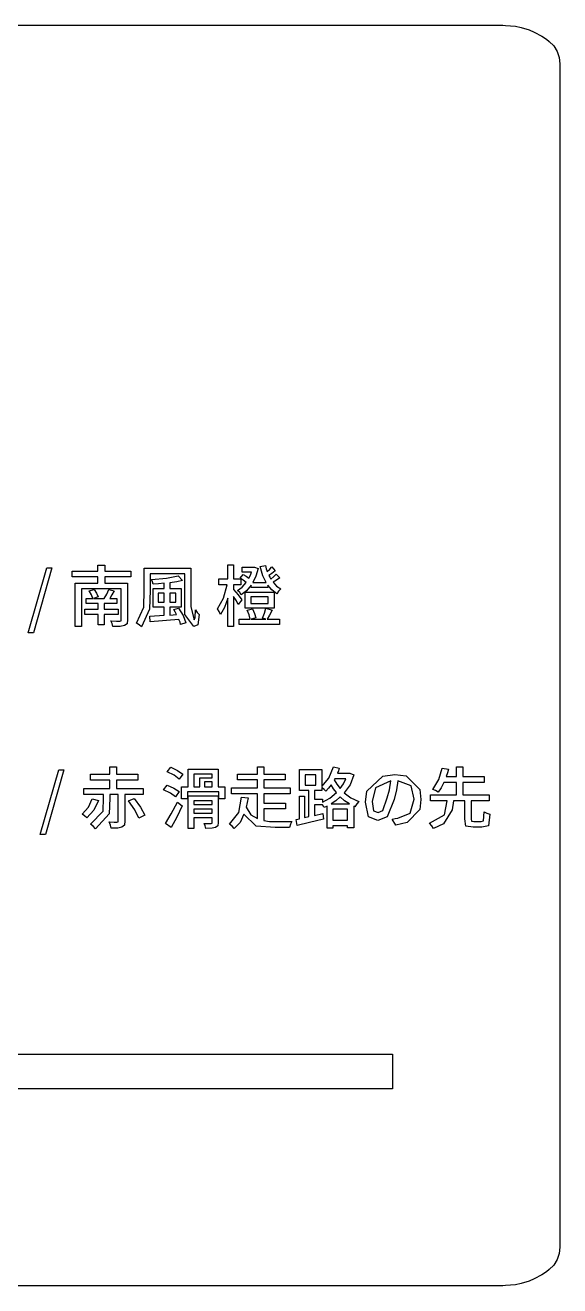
# Model space of a CAD drawing. Header units: millimetres. Extents: x 3 to 53.8, y 3 to 46.7.
# Drawn here: x 35.25 to 53.8, y 3 to 46.74 of the extents above; entities that cross this region are included whole.
import ezdxf

# ---------------------------------------------------------------- set-up
doc = ezdxf.new("R2010")
doc.units = ezdxf.units.MM
doc.layers.add('CUT', color=1, linetype='Continuous')
doc.layers.add('ENGRAVE_DARK', color=7, linetype='Continuous')

msp = doc.modelspace()

# ---------------------------------------------------------------- linework, layer by layer
at = {"layer": 'CUT'}
msp.add_lwpolyline([(5.549, 46.744), (51.823, 46.744), (51.921, 46.739), (52.262, 46.705), (52.454, 46.667), (52.735, 46.582), (52.916, 46.507), (53.174, 46.369), (53.337, 46.26), (53.434, 46.18), (53.588, 46.023), (53.704, 45.835), (53.776, 45.626), (53.8, 45.407), (53.8, 4.337), (53.776, 4.117), (53.704, 3.909), (53.588, 3.721), (53.434, 3.564), (53.337, 3.484), (53.174, 3.375), (52.916, 3.237), (52.735, 3.162), (52.454, 3.077), (52.262, 3.038), (51.921, 3.005), (51.823, 3), (10.221, 3)], dxfattribs=at)
at = {"layer": 'ENGRAVE_DARK'}
for points in [[(38.529, 26.068), (38.576, 26.074), (38.582, 26.116), (38.582, 27.183), (37.202, 27.183), (37.202, 25.884), (36.983, 25.884), (36.983, 27.386), (37.775, 27.386), (37.775, 27.597), (36.875, 27.597), (36.875, 27.802), (37.775, 27.802), (37.775, 28.007), (38.014, 28.007), (38.014, 27.802), (38.909, 27.802), (38.909, 27.597), (38.014, 27.597), (38.014, 27.386), (38.802, 27.386), (38.802, 26.116), (38.789, 25.972), (38.692, 25.914), (38.543, 25.882), (38.29, 25.882), (38.262, 25.977), (38.216, 26.07), (38.418, 26.064), (38.529, 26.068)], [(42.643, 26.643), (42.578, 26.767), (42.482, 26.921), (42.482, 25.882), (42.28, 25.882), (42.28, 26.859), (42.164, 26.536), (42.025, 26.3), (41.978, 26.4), (41.919, 26.496), (42.127, 26.857), (42.262, 27.326), (41.972, 27.326), (41.972, 27.528), (42.28, 27.528), (42.28, 28.014), (42.482, 28.014), (42.482, 27.528), (42.726, 27.528), (42.726, 27.326), (42.482, 27.326), (42.482, 27.167), (42.636, 26.981), (42.766, 26.806), (42.643, 26.643)], [(35.355, 25.658), (35.994, 27.91), (36.176, 27.91), (35.541, 25.658), (35.355, 25.658)], [(39.288, 25.872), (39.206, 25.939), (39.111, 25.992), (39.366, 26.548), (39.377, 27.135), (39.377, 27.903), (40.997, 27.903), (40.991, 26.566), (41.117, 26.112), (41.15, 26.186), (41.16, 26.454), (41.221, 26.362), (41.286, 26.291), (41.245, 25.94), (41.096, 25.877), (40.789, 26.29), (40.783, 27.701), (39.584, 27.701), (39.584, 27.135), (39.565, 26.485), (39.288, 25.872)], [(40.075, 27.202), (40.075, 27.377), (39.877, 27.36), (39.686, 27.351), (39.666, 27.434), (39.633, 27.515), (40.153, 27.556), (40.562, 27.636), (40.711, 27.48), (40.507, 27.432), (40.266, 27.397), (40.266, 27.202), (40.659, 27.202), (40.659, 26.553), (40.266, 26.553), (40.266, 26.277), (40.504, 26.293), (40.455, 26.383), (40.404, 26.466), (40.571, 26.519), (40.732, 26.258), (40.82, 26.01), (40.642, 25.948), (40.621, 26.025), (40.585, 26.116), (39.582, 26.04), (39.569, 26.236), (40.075, 26.266), (40.075, 26.553), (39.693, 26.553), (39.693, 27.202), (40.075, 27.202)], [(44.086, 27.567), (43.966, 27.481), (43.851, 27.411), (43.971, 27.283), (44.118, 27.181), (44.041, 27.106), (43.985, 27.013), (43.811, 27.145), (43.674, 27.312), (43.674, 27.234), (43.085, 27.234), (43.085, 27.314), (42.931, 27.12), (42.747, 26.981), (42.692, 27.059), (42.62, 27.128), (42.782, 27.241), (42.919, 27.409), (42.817, 27.488), (42.71, 27.561), (42.814, 27.687), (42.914, 27.625), (43.011, 27.558), (43.062, 27.657), (43.101, 27.763), (42.773, 27.763), (42.773, 27.933), (43.172, 27.933), (43.207, 27.94), (43.331, 27.894), (43.258, 27.628), (43.143, 27.406), (43.612, 27.406), (43.494, 27.638), (43.402, 27.958), (43.582, 27.995), (43.613, 27.885), (43.647, 27.788), (43.735, 27.87), (43.805, 27.945), (43.925, 27.809), (43.808, 27.723), (43.701, 27.653), (43.734, 27.586), (43.768, 27.526), (43.875, 27.612), (43.959, 27.694), (44.086, 27.567)], [(37.781, 26.48), (37.781, 26.677), (37.363, 26.677), (37.363, 26.85), (37.595, 26.85), (37.546, 26.98), (37.468, 27.114), (37.641, 27.167), (37.727, 27.033), (37.781, 26.905), (37.623, 26.85), (37.993, 26.85), (38.078, 27.006), (38.147, 27.167), (38.331, 27.112), (38.256, 26.973), (38.181, 26.85), (38.425, 26.85), (38.425, 26.677), (37.988, 26.677), (37.988, 26.48), (38.471, 26.48), (38.471, 26.3), (37.988, 26.3), (37.988, 25.932), (37.781, 25.932), (37.781, 26.3), (37.315, 26.3), (37.315, 26.48), (37.781, 26.48)], [(40.075, 27.032), (39.863, 27.032), (39.863, 26.721), (40.075, 26.721), (40.075, 27.032)], [(40.266, 27.032), (40.266, 26.721), (40.481, 26.721), (40.481, 27.032), (40.266, 27.032)], [(42.878, 27.071), (43.89, 27.071), (43.89, 26.514), (43.603, 26.514), (42.878, 26.514), (42.878, 27.071)], [(43.076, 26.91), (43.076, 26.677), (43.681, 26.677), (43.681, 26.91), (43.076, 26.91)], [(43.211, 26.328), (43.249, 26.178), (43.092, 26.128), (43.603, 26.128), (43.481, 26.169), (43.55, 26.337), (43.603, 26.514), (43.814, 26.45), (43.728, 26.274), (43.651, 26.128), (44.079, 26.128), (44.079, 25.944), (42.676, 25.944), (42.676, 26.128), (43.053, 26.128), (43.021, 26.278), (42.957, 26.44), (43.138, 26.496), (43.211, 26.328)], [(38.479, 19.133), (38.479, 20.044), (38.189, 20.044), (38.189, 19.922), (38.163, 19.382), (37.685, 18.862), (37.612, 18.948), (37.519, 19.021), (37.95, 19.472), (37.97, 19.927), (37.97, 20.044), (37.285, 20.044), (37.285, 20.254), (38.191, 20.254), (38.191, 20.541), (37.515, 20.541), (37.515, 20.75), (38.191, 20.75), (38.191, 21.008), (38.414, 21.008), (38.414, 20.75), (39.152, 20.75), (39.152, 20.541), (38.414, 20.541), (38.414, 20.254), (39.341, 20.254), (39.341, 20.044), (38.706, 20.044), (38.706, 19.131), (38.695, 18.983), (38.602, 18.917), (38.463, 18.881), (38.237, 18.878), (38.209, 18.989), (38.163, 19.097), (38.339, 19.092), (38.433, 19.094), (38.473, 19.1), (38.479, 19.133)], [(43.306, 21.008), (43.529, 21.008), (43.529, 20.755), (44.265, 20.755), (44.265, 20.555), (43.529, 20.555), (43.529, 20.277), (44.438, 20.277), (44.438, 20.074), (43.531, 20.074), (43.531, 19.748), (44.286, 19.748), (44.286, 19.552), (43.531, 19.552), (43.531, 19.145), (43.724, 19.116), (43.934, 19.113), (44.205, 19.113), (44.502, 19.117), (44.453, 19.016), (44.424, 18.906), (43.922, 18.906), (43.261, 18.947), (42.839, 19.366), (42.709, 19.082), (42.504, 18.874), (42.429, 18.948), (42.343, 19.014), (42.668, 19.422), (42.754, 19.955), (42.982, 19.927), (42.955, 19.772), (42.92, 19.614), (43.076, 19.348), (43.309, 19.214), (43.309, 20.074), (42.412, 20.074), (42.412, 20.277), (43.306, 20.277), (43.306, 20.555), (42.614, 20.555), (42.614, 20.755), (43.306, 20.755), (43.306, 21.008)], [(46.118, 20.872), (46.082, 20.783), (46.475, 20.783), (46.514, 20.792), (46.653, 20.732), (46.521, 20.387), (46.322, 20.111), (46.545, 19.933), (46.828, 19.81), (46.753, 19.726), (46.692, 19.626), (46.648, 19.644), (46.648, 18.887), (46.439, 18.887), (46.439, 18.963), (45.923, 18.963), (45.923, 18.88), (45.724, 18.88), (45.724, 19.644), (45.622, 19.598), (45.597, 19.64), (45.56, 19.69), (45.289, 19.69), (45.289, 19.324), (45.578, 19.391), (45.599, 19.198), (45.11, 19.077), (44.689, 18.977), (44.651, 19.186), (44.762, 19.207), (44.762, 19.994), (44.942, 19.994), (44.942, 19.246), (45.093, 19.281), (45.093, 20.187), (44.769, 20.187), (44.769, 20.918), (45.54, 20.918), (45.54, 20.325), (45.787, 20.62), (45.942, 21.013), (46.149, 20.962), (46.118, 20.872)], [(51.347, 19.828), (50.726, 19.828), (50.726, 19.202), (50.734, 19.123), (50.822, 19.117), (51.073, 19.117), (51.158, 19.14), (51.175, 19.451), (51.268, 19.397), (51.372, 19.363), (51.322, 18.957), (51.091, 18.91), (50.792, 18.91), (50.536, 18.945), (50.508, 19.202), (50.508, 19.828), (50.114, 19.828), (50.068, 19.515), (49.759, 19.025), (49.412, 18.864), (49.356, 18.963), (49.277, 19.051), (49.8, 19.342), (49.889, 19.828), (49.309, 19.828), (49.309, 20.037), (50.218, 20.037), (50.218, 20.463), (49.776, 20.463), (49.689, 20.278), (49.583, 20.127), (49.489, 20.182), (49.392, 20.226), (49.603, 20.573), (49.714, 20.967), (49.935, 20.923), (49.899, 20.8), (49.856, 20.672), (50.218, 20.672), (50.218, 21.01), (50.439, 21.01), (50.439, 20.672), (51.175, 20.672), (51.175, 20.463), (50.439, 20.463), (50.439, 20.037), (51.347, 20.037), (51.347, 19.828)], [(35.958, 18.655), (35.771, 18.655), (36.411, 20.907), (36.593, 20.907), (35.958, 18.655)], [(40.716, 20.757), (40.59, 20.578), (40.415, 20.716), (40.181, 20.835), (40.298, 20.994), (40.533, 20.886), (40.716, 20.757)], [(42.172, 20.309), (42.172, 19.899), (41.963, 19.899), (41.963, 20.139), (40.877, 20.139), (40.877, 19.899), (40.677, 19.899), (40.677, 20.309), (40.905, 20.309), (40.905, 20.927), (41.944, 20.927), (41.944, 20.309), (42.172, 20.309)], [(41.737, 20.624), (41.737, 20.757), (41.103, 20.757), (41.103, 20.309), (41.308, 20.309), (41.308, 20.624), (41.737, 20.624)], [(45.337, 20.375), (45.337, 20.732), (44.962, 20.732), (44.962, 20.375), (45.337, 20.375)], [(46.381, 20.596), (45.995, 20.596), (45.974, 20.557), (46.059, 20.407), (46.176, 20.258), (46.294, 20.418), (46.381, 20.596)], [(48.081, 20.743), (48.47, 20.695), (48.939, 20.225), (48.982, 19.876), (48.944, 19.533), (48.503, 19.073), (48.116, 18.982), (47.98, 19.198), (48.093, 19.211), (48.185, 19.23), (48.61, 19.405), (48.741, 19.883), (48.64, 20.349), (48.185, 20.525), (48.133, 20.206), (48.047, 19.879), (47.813, 19.279), (47.49, 19.15), (47.157, 19.276), (47.053, 19.787), (47.109, 20.164), (47.664, 20.688), (48.081, 20.743)], [(40.597, 20.148), (40.47, 19.966), (40.292, 20.096), (40.052, 20.21), (40.171, 20.373), (40.409, 20.272), (40.597, 20.148)], [(41.737, 20.484), (41.473, 20.484), (41.473, 20.309), (41.737, 20.309), (41.737, 20.484)], [(45.56, 19.881), (45.56, 19.787), (45.819, 19.918), (46.048, 20.116), (45.947, 20.248), (45.866, 20.382), (45.779, 20.263), (45.686, 20.164), (45.622, 20.227), (45.54, 20.293), (45.54, 20.187), (45.289, 20.187), (45.289, 19.881), (45.56, 19.881)], [(47.406, 20.274), (47.285, 19.81), (47.341, 19.484), (47.497, 19.423), (47.654, 19.498), (47.814, 19.927), (47.892, 20.213), (47.94, 20.52), (47.406, 20.274)], [(37.63, 19.508), (37.393, 19.239), (37.309, 19.307), (37.22, 19.363), (37.441, 19.607), (37.572, 19.897), (37.793, 19.84), (37.63, 19.508)], [(39.048, 19.514), (38.832, 19.828), (39.026, 19.913), (39.246, 19.612), (39.399, 19.331), (39.189, 19.23), (39.048, 19.514)], [(40.53, 19.787), (40.695, 19.653), (40.51, 19.267), (40.309, 18.908), (40.12, 19.046), (40.319, 19.373), (40.53, 19.787)], [(41.944, 19.998), (41.944, 19.081), (41.935, 18.957), (41.855, 18.903), (41.732, 18.875), (41.517, 18.874), (41.496, 18.961), (41.459, 19.046), (41.617, 19.041), (41.701, 19.041), (41.736, 19.048), (41.742, 19.081), (41.742, 19.244), (41.103, 19.244), (41.103, 18.874), (40.9, 18.874), (40.9, 19.998), (41.944, 19.998)], [(41.742, 19.697), (41.742, 19.83), (41.103, 19.83), (41.103, 19.697), (41.742, 19.697)], [(46.503, 19.72), (46.331, 19.833), (46.184, 19.966), (46.03, 19.829), (45.862, 19.72), (46.503, 19.72)], [(41.103, 19.403), (41.742, 19.403), (41.742, 19.538), (41.103, 19.538), (41.103, 19.403)], [(46.439, 19.152), (46.439, 19.536), (45.923, 19.536), (45.923, 19.152), (46.439, 19.152)], [(48, 9.836), (8, 9.836), (8, 11.036), (48, 11.036), (48, 9.836)]]:
    msp.add_lwpolyline(points, close=True, dxfattribs=at)

doc.saveas('drawing.dxf')
